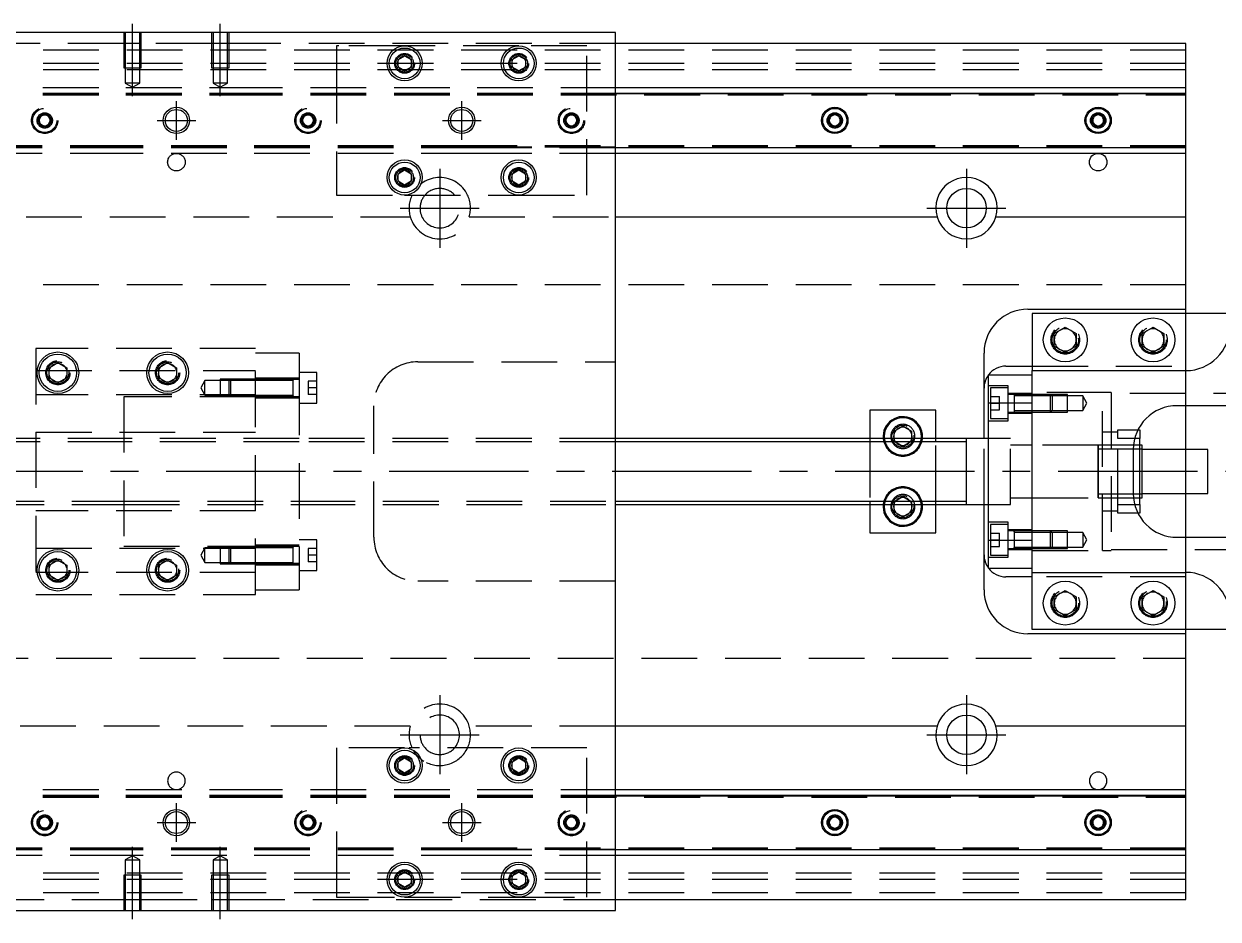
# Model space of a CAD drawing. Extents: x -14 to 711, y -259 to 102.
# Drawn here: x 195.2 to 467.3, y -102 to 102 of the extents above; entities that cross this region are included whole.
import ezdxf

# ---------------------------------------------------------------- set-up
doc = ezdxf.new("R2010")
doc.units = 0
doc.linetypes.add('CENTER', pattern=[50.8, 31.75, -6.35, 6.35, -6.35])
doc.linetypes.add('DASHED', pattern=[19.05, 12.7, -6.35])
doc.layers.get('0').update_dxf_attribs({"linetype": 'CONTINUOUS'})
doc.layers.add('CENTER', color=1, linetype='CENTER')

msp = doc.modelspace()

# ---------------------------------------------------------------- linework, layer by layer
at = {"color": 7, "linetype": 'CONTINUOUS'}
for p, q in [((330, 100), (130, 100)), ((330, -100), (330, 100)), ((460, 97.5), (330, 97.5)), ((460, 87.5), (460, 97.5)), ((280.5, 93.866026), (282, 94.73205)), ((280.5, 92.133974), (280.5, 93.866026)), ((282, 94.73205), (283.5, 93.866026)), ((283.5, 93.866026), (283.5, 92.133974)), ((306.5, 93.866026), (308, 94.73205)), ((306.5, 92.133974), (306.5, 93.866026)), ((308, 94.73205), (309.5, 93.866026)), ((309.5, 93.866026), (309.5, 92.133974)), ((282, 91.26795), (280.5, 92.133974)), ((283.5, 92.133974), (282, 91.26795)), ((308, 91.26795), (306.5, 92.133974)), ((309.5, 92.133974), (308, 91.26795)), ((330, 87.5), (460, 87.5)), ((460, 86.247728), (460, 87.5)), ((330, 86.247728), (460, 86.247728)), ((460, 73.752272), (460, 86.247728)), ((378.75, 80.721688), (380, 81.443376)), ((378.75, 79.278312), (378.75, 80.721688)), ((380, 78.556624), (378.75, 79.278312)), ((380, 81.443376), (381.25, 80.721688)), ((381.25, 79.278312), (380, 78.556624)), ((381.25, 80.721688), (381.25, 79.278312)), ((438.75, 80.721688), (440, 81.443376)), ((438.75, 79.278312), (438.75, 80.721688)), ((440, 78.556624), (438.75, 79.278312)), ((440, 81.443376), (441.25, 80.721688)), ((441.25, 79.278312), (440, 78.556624)), ((441.25, 80.721688), (441.25, 79.278312)), ((460, 73.752272), (330, 73.752272)), ((460, 72.5), (460, 73.752272)), ((460, 72.5), (330, 72.5)), ((460, 58), (460, 72.5)), ((280.5, 67.866026), (282, 68.73205)), ((282, 68.73205), (283.5, 67.866026)), ((306.5, 67.866026), (308, 68.73205)), ((308, 68.73205), (309.5, 67.866026)), ((280.5, 66.133974), (280.5, 67.866026)), ((282, 65.26795), (280.5, 66.133974)), ((283.5, 66.133974), (282, 65.26795)), ((283.5, 67.866026), (283.5, 66.133974)), ((306.5, 66.133974), (306.5, 67.866026)), ((308, 65.26795), (306.5, 66.133974)), ((309.5, 66.133974), (308, 65.26795)), ((309.5, 67.866026), (309.5, 66.133974)), ((330, 58), (403.291796, 58)), ((416.708204, 58), (460, 58)), ((460, 37), (460, 58)), ((424, 37), (460, 37)), ((425, 36), (425, 23)), ((470, 36), (425, 36)), ((460, 36), (460, 37)), ((430, 31.443376), (432.5, 32.886752)), ((432.5, 32.886752), (435, 31.443376)), ((450, 31.443376), (452.5, 32.886752)), ((452.5, 32.886752), (455, 31.443376)), ((430, 28.556624), (430, 31.443376)), ((435, 31.443376), (435, 28.556624)), ((450, 28.556624), (450, 31.443376)), ((455, 31.443376), (455, 28.556624)), ((432.5, 27.113248), (430, 28.556624)), ((435, 28.556624), (432.5, 27.113248)), ((452.5, 27.113248), (450, 28.556624)), ((455, 28.556624), (452.5, 27.113248)), ((201, 23.6547), (203, 24.809402)), ((203, 24.809402), (205, 23.6547)), ((226, 23.6547), (228, 24.809402)), ((228, 24.809402), (230, 23.6547)), ((414, 7.5), (414, 27)), ((201, 21.3453), (201, 23.6547)), ((205, 23.6547), (205, 21.3453)), ((226, 21.3453), (226, 23.6547)), ((230, 23.6547), (230, 21.3453)), ((415, 22), (425, 22)), ((415, 15.652476), (415, 22)), ((419, 24), (425, 24)), ((425, 15.652476), (425, 23)), ((425, 23), (460, 23)), ((203, 20.190598), (201, 21.3453)), ((205, 21.3453), (203, 20.190598)), ((228, 20.190598), (226, 21.3453)), ((230, 21.3453), (228, 20.190598)), ((256.6, 20.702558), (256.6, 21.052564)), ((256.6, 17.052554), (256.6, 17.402558)), ((403, 14), (388, 14)), ((388, 14), (388, 7.5)), ((403, 7.5), (403, 14)), ((415, 15.652476), (425, 15.652476)), ((415, -15.652476), (415, 15.652476)), ((425, -15.652476), (425, 15.652476)), ((425, -15.652476), (425, 15.652476)), ((483, 15), (458, 15)), ((460, 5), (460, 15)), ((393.5, 9.1547), (395.5, 10.309402)), ((393.5, 7.5), (393.5, 9.1547)), ((395.5, 10.309402), (397.5, 9.1547)), ((397.5, 9.1547), (397.5, 7.5)), ((449.069714, 9.5), (449.5, 9.5)), ((449.5, 9.5), (449.5, 7.5)), ((410, 7.5), (330, 7.5)), ((410, -7.500006), (410, 7.500006)), ((415, 7.5), (410, 7.5)), ((449.5, 6), (448.050126, 6)), ((449.5, 7.5), (448.317542, 7.5)), ((449.5, -7.5), (449.5, 7.5)), ((450, 6), (449.5, 6)), ((450, -6), (450, 6)), ((448, 5), (448, -5)), ((449.5, 5.125), (448.000782, 5.125)), ((450, 5.125), (449.5, 5.125)), ((465, 5), (450, 5)), ((465, -5), (465, 5)), ((448.000782, -5.125), (449.5, -5.125)), ((449.5, -5.125), (450, -5.125)), ((450, -5), (465, -5)), ((460, -15), (460, -5)), ((330, -7.5), (410, -7.5)), ((388, -7.5), (388, -14)), ((393.5, -9.1547), (393.5, -7.5)), ((397.5, -7.5), (397.5, -9.1547)), ((403, -14), (403, -7.5)), ((410, -7.5), (415, -7.5)), ((414, -27), (414, -7.5)), ((448.050126, -6), (449.5, -6)), ((448.317542, -7.5), (449.5, -7.5)), ((449.5, -6), (450, -6)), ((449.5, -7.5), (449.5, -9.5)), ((395.5, -10.309402), (393.5, -9.1547)), ((397.5, -9.1547), (395.5, -10.309402)), ((449.5, -9.5), (449.069714, -9.5)), ((420.9, -13.556344), (420.9, -17.556354)), ((388, -14), (403, -14)), ((415, -15.652476), (425, -15.652476)), ((415, -22), (415, -15.652476)), ((425, -23), (425, -15.652476)), ((458, -15), (483, -15)), ((256.6, -21.052564), (256.6, -17.052554)), ((201, -21.3453), (203, -20.190598)), ((201, -23.6547), (201, -21.3453)), ((203, -20.190598), (205, -21.3453)), ((205, -21.3453), (205, -23.6547)), ((226, -21.3453), (228, -20.190598)), ((226, -23.6547), (226, -21.3453)), ((228, -20.190598), (230, -21.3453)), ((230, -21.3453), (230, -23.6547)), ((256.6, -21.052564), (256.6, -21.051878)), ((203, -24.809402), (201, -23.6547)), ((205, -23.6547), (203, -24.809402)), ((228, -24.809402), (226, -23.6547)), ((230, -23.6547), (228, -24.809402)), ((415, -22), (425, -22)), ((425, -24), (419, -24)), ((425, -23), (460, -23)), ((425, -36), (425, -23)), ((430, -28.556624), (432.5, -27.113248)), ((432.5, -27.113248), (435, -28.556624)), ((450, -28.556624), (452.5, -27.113248)), ((452.5, -27.113248), (455, -28.556624)), ((430, -31.443376), (430, -28.556624)), ((435, -28.556624), (435, -31.443376)), ((450, -31.443376), (450, -28.556624)), ((455, -28.556624), (455, -31.443376)), ((432.5, -32.886752), (430, -31.443376)), ((435, -31.443376), (432.5, -32.886752)), ((452.5, -32.886752), (450, -31.443376)), ((455, -31.443376), (452.5, -32.886752)), ((460, -37), (424, -37)), ((470, -36), (425, -36)), ((460, -37), (460, -36)), ((460, -58), (460, -37)), ((403.291796, -58), (330, -58)), ((460, -58), (416.708204, -58)), ((460, -72.5), (460, -58)), ((280.5, -66.133974), (282, -65.26795)), ((282, -65.26795), (283.5, -66.133974)), ((306.5, -66.133974), (308, -65.26795)), ((308, -65.26795), (309.5, -66.133974)), ((280.5, -67.866026), (280.5, -66.133974)), ((282, -68.73205), (280.5, -67.866026)), ((283.5, -67.866026), (282, -68.73205)), ((283.5, -66.133974), (283.5, -67.866026)), ((306.5, -67.866026), (306.5, -66.133974)), ((308, -68.73205), (306.5, -67.866026)), ((309.5, -67.866026), (308, -68.73205)), ((309.5, -66.133974), (309.5, -67.866026)), ((330, -72.5), (460, -72.5)), ((460, -73.752272), (460, -72.5)), ((330, -73.752272), (460, -73.752272)), ((460, -86.247728), (460, -73.752272)), ((378.75, -79.278312), (380, -78.556624)), ((380, -78.556624), (381.25, -79.278312)), ((438.75, -79.278312), (440, -78.556624)), ((440, -78.556624), (441.25, -79.278312)), ((378.75, -80.721688), (378.75, -79.278312)), ((380, -81.443376), (378.75, -80.721688)), ((381.25, -80.721688), (380, -81.443376)), ((381.25, -79.278312), (381.25, -80.721688)), ((438.75, -80.721688), (438.75, -79.278312)), ((440, -81.443376), (438.75, -80.721688)), ((441.25, -80.721688), (440, -81.443376)), ((441.25, -79.278312), (441.25, -80.721688)), ((460, -86.247728), (330, -86.247728)), ((460, -87.5), (460, -86.247728)), ((460, -87.5), (330, -87.5)), ((460, -97.5), (460, -87.5)), ((280.5, -92.133974), (282, -91.26795)), ((280.5, -93.866026), (280.5, -92.133974)), ((282, -91.26795), (283.5, -92.133974)), ((283.5, -92.133974), (283.5, -93.866026)), ((306.5, -92.133974), (308, -91.26795)), ((306.5, -93.866026), (306.5, -92.133974)), ((308, -91.26795), (309.5, -92.133974)), ((309.5, -92.133974), (309.5, -93.866026)), ((282, -94.73205), (280.5, -93.866026)), ((283.5, -93.866026), (282, -94.73205)), ((308, -94.73205), (306.5, -93.866026)), ((309.5, -93.866026), (308, -94.73205)), ((330, -97.5), (460, -97.5)), ((130, -100), (330, -100))]:
    msp.add_line(p, q, dxfattribs=at)
at = {"color": 3, "linetype": 'DASHED'}
for p, q in [((218.000006, 100), (218.000006, 92)), ((218.35, 100), (218.35, 92)), ((221.65, 92), (221.65, 100)), ((221.999994, 92), (221.999994, 100)), ((238.000006, 100), (238.000006, 92)), ((238.35, 100), (238.35, 92)), ((241.65, 92), (241.65, 100)), ((241.999994, 92), (241.999994, 100)), ((460, 96), (0, 96)), ((218.000006, 97.5), (130, 97.5)), ((221.999994, 97.5), (218.000006, 97.5)), ((238.000006, 97.5), (221.999994, 97.5)), ((241.999994, 97.5), (238.000006, 97.5)), ((330, 97.5), (241.999994, 97.5)), ((266.5, 97), (266.5, 92)), ((266.999994, 97), (266.5, 97)), ((282, 97), (266.999994, 97)), ((308, 97), (282, 97)), ((323.5, 97), (308, 97)), ((323.5, 63), (323.5, 97)), ((460, 93), (0, 93)), ((280, 93), (280.023172, 93.30356)), ((306, 93), (306.030168, 93.346066)), ((460, 91.5), (0, 91.5)), ((218.000006, 92), (221.999994, 92)), ((218.35, 92), (218.35, 88.5)), ((221.65, 88.5), (221.65, 92)), ((238.000006, 92), (241.999994, 92)), ((238.35, 92), (238.35, 88.5)), ((241.65, 88.5), (241.65, 92)), ((266.5, 92), (266.5, 63)), ((161.5, 87.5), (218.5, 87.5)), ((221.65, 88.5), (218.35, 88.5)), ((218.35, 88.5), (220, 87.547372)), ((218.5, 87.5), (241.5, 87.5)), ((220, 87.547372), (221.65, 88.5)), ((241.65, 88.5), (238.35, 88.5)), ((238.35, 88.5), (240, 87.547372)), ((240, 87.547372), (241.65, 88.5)), ((241.5, 87.5), (298.5, 87.5)), ((298.5, 87.5), (330, 87.5)), ((161.5, 86.247728), (218.5, 86.247728)), ((161.5, 86.1147), (218.5, 86.1147)), ((161.5, 86.1), (218.5, 86.1)), ((161.5, 86.1), (218.5, 86.1)), ((161.5, 85.8), (218.5, 85.8)), ((161.5, 85.8), (218.5, 85.8)), ((218.5, 86.247728), (241.5, 86.247728)), ((218.5, 86.1147), (241.5, 86.1147)), ((218.5, 86.1), (241.5, 86.1)), ((218.5, 85.8), (241.5, 85.8)), ((241.5, 86.247728), (298.5, 86.247728)), ((241.5, 86.1147), (298.5, 86.1147)), ((241.5, 86.1), (298.5, 86.1)), ((241.5, 86.1), (298.5, 86.1)), ((241.5, 85.8), (298.5, 85.8)), ((241.5, 85.8), (298.5, 85.8)), ((298.5, 86.247728), (330, 86.247728)), ((298.5, 86.1147), (330, 86.1147)), ((298.5, 86.1), (460, 86.1)), ((298.5, 85.8), (460, 85.8)), ((330, 86.1147), (460, 86.1147)), ((198.75, 80.721688), (200, 81.443376)), ((198.75, 79.278312), (198.75, 80.721688)), ((200, 78.556624), (198.75, 79.278312)), ((200, 81.443376), (201.25, 80.721688)), ((201.25, 79.278312), (200, 78.556624)), ((201.25, 80.721688), (201.25, 79.278312)), ((201.477374, 80.25955), (201.5, 80)), ((258.5, 80), (258.52041, 80.24661)), ((258.75, 80.721688), (260, 81.443376)), ((258.75, 79.278312), (258.75, 80.721688)), ((260, 78.556624), (258.75, 79.278312)), ((260, 81.443376), (261.25, 80.721688)), ((261.25, 79.278312), (260, 78.556624)), ((261.25, 80.721688), (261.25, 79.278312)), ((318.5, 80), (318.52041, 80.24661)), ((318.75, 80.721688), (320, 81.443376)), ((318.75, 79.278312), (318.75, 80.721688)), ((320, 78.556624), (318.75, 79.278312)), ((320, 81.443376), (321.25, 80.721688)), ((321.25, 79.278312), (320, 78.556624)), ((321.25, 80.721688), (321.25, 79.278312)), ((378.5, 80), (378.516134, 80.21941)), ((441.477374, 80.25955), (441.5, 80)), ((218.5, 74.2), (161.5, 74.2)), ((218.5, 73.9), (161.5, 73.9)), ((218.5, 73.8853), (161.5, 73.8853)), ((218.5, 73.752272), (161.5, 73.752272)), ((241.5, 74.2), (218.5, 74.2)), ((241.5, 73.9), (218.5, 73.9)), ((241.5, 73.8853), (218.5, 73.8853)), ((241.5, 73.752272), (218.5, 73.752272)), ((298.5, 74.2), (241.5, 74.2)), ((298.5, 73.9), (241.5, 73.9)), ((298.5, 73.8853), (241.5, 73.8853)), ((298.5, 73.752272), (241.5, 73.752272)), ((460, 74.2), (298.5, 74.2)), ((460, 73.9), (298.5, 73.9)), ((330, 73.8853), (298.5, 73.8853)), ((330, 73.752272), (298.5, 73.752272)), ((460, 73.8853), (330, 73.8853)), ((218.5, 72.5), (161.5, 72.5)), ((241.5, 72.5), (218.5, 72.5)), ((298.5, 72.5), (241.5, 72.5)), ((330, 72.5), (298.5, 72.5)), ((266.5, 63), (282, 63)), ((282, 63), (308, 63)), ((308, 63), (323.5, 63)), ((176.708204, 58), (283.291796, 58)), ((296.708204, 58), (330, 58)), ((460, 42.5), (12.1, 42.5)), ((460, 24), (460, 36)), ((435.477798, 30.364306), (435.5, 30)), ((449.5, 30), (449.520026, 30.346056)), ((198, 28), (198, -28)), ((248, 28), (198, 28)), ((248, -28), (248, 28)), ((258, 27), (248, 27)), ((258, 27), (258, 20.976176)), ((285, 25), (330, 25)), ((198, 23), (248, 23)), ((205.483582, 22.786038), (205.5, 22.5)), ((225.5, 22.5), (225.52689, 22.865682)), ((262, 22.552558), (258, 22.552558)), ((262, 15.552558), (262, 22.552558)), ((425, 24), (460, 24)), ((425, 15.652476), (425, 22)), ((460, 23), (460, 24)), ((460, 15), (460, 23)), ((236.5, 20.702558), (235.547372, 19.052558)), ((235.547372, 19.052558), (236.5, 17.402558)), ((236.5, 17.402558), (236.5, 20.702558)), ((240, 20.702558), (236.5, 20.702558)), ((240, 21.052554), (240, 17.052564)), ((242.35, 21.052554), (240, 21.052554)), ((242, 20.702558), (240, 20.702558)), ((242.35, 21.052558), (242, 20.702558)), ((242, 17.402558), (242, 20.702558)), ((248, 20.702558), (242, 20.702558)), ((248, 20.702558), (242, 20.702558)), ((242.35, 21.052558), (242.35, 17.052558)), ((248, 21.052556), (242.35, 21.052558)), ((248, 21.052554), (242.35, 21.052554)), ((258, 21.302558), (248, 21.302558)), ((256.605, 21.052558), (248, 21.052556)), ((258, 20.976176), (248, 20.976176)), ((256.6, 20.702558), (248, 20.702558)), ((258, 21.052558), (256.595, 21.052558)), ((256.6, 17.052554), (256.6, 21.052564)), ((256.6, 20.836098), (256.6, 21.052558)), ((256.6, 21.052558), (256.6, 20.835892)), ((256.6, 17.26902), (256.6, 20.836098)), ((256.6, 17.402558), (256.6, 20.702558)), ((258, 20.976176), (258, -20.976176)), ((260, 20.552558), (260, 19.052558)), ((262, 20.552558), (260, 20.552558)), ((260, 19.052558), (260, 17.552558)), ((262, 19.052558), (260, 19.052558)), ((419.5, 19.55635), (415, 19.55635)), ((415.5, 19.05635), (415.5, 12.05635)), ((419.5, 19.05635), (415.5, 19.05635)), ((419.5, 11.55635), (419.5, 19.55635)), ((248, 17.5), (198, 17.5)), ((218, 17), (218, -17)), ((248, 17), (218, 17)), ((236.5, 17.402558), (240, 17.402558)), ((240, 17.402558), (242, 17.402558)), ((240, 17.052564), (242.35, 17.052564)), ((242, 17.402558), (248, 17.402558)), ((242, 17.402558), (242.35, 17.052558)), ((242, 17.402558), (248, 17.402558)), ((242.35, 17.052564), (248, 17.052564)), ((242.35, 17.052558), (248, 17.052562)), ((248, 17.402558), (256.6, 17.402558)), ((248, 17.052562), (256.605, 17.052558)), ((248, 16.802558), (258, 16.802558)), ((256.595, 17.052558), (258, 17.052558)), ((256.6, 17.269268), (256.6, 17.052558)), ((256.6, 17.052558), (256.6, 17.26902)), ((262, 17.552558), (260, 17.552558)), ((415.5, 17.05635), (417.5, 17.05635)), ((417.5, 15.55635), (417.5, 17.05635)), ((425, 17.80635), (419.5, 17.80635)), ((420.9, 17.55635), (419.5, 17.55635)), ((420.9, 17.55635), (420.895, 17.55635)), ((420.9, 17.556354), (420.9, 13.556344)), ((420.9, 17.55635), (420.9, 17.339888)), ((420.905, 17.55635), (420.9, 17.55635)), ((425, 17.55635), (420.9, 17.55635)), ((420.9, 17.339888), (420.9, 13.77281)), ((425, 17.20635), (420.9, 17.20635)), ((441, 18), (425, 18)), ((429.15, 17.55635), (425, 17.55635)), ((429.150006, 17.556344), (425, 17.556344)), ((429.5, 17.20635), (425, 17.20635)), ((429.15, 13.55635), (429.15, 17.55635)), ((429.5, 17.20635), (429.15, 17.55635)), ((433, 17.556344), (429.150006, 17.556344)), ((429.5, 17.20635), (429.5, 13.90635)), ((433, 17.20635), (429.5, 17.20635)), ((433, 13.556354), (433, 17.556344)), ((436.5, 17.20635), (433, 17.20635)), ((436.5, 17.20635), (436.5, 13.90635)), ((437.452628, 15.55635), (436.5, 17.20635)), ((441, -18), (441, 18)), ((443, 18), (441, 18)), ((443, 18), (443, -18)), ((498, 17.75), (443, 17.75)), ((258, 15.552558), (262, 15.552558)), ((275, -15), (275, 15)), ((415.5, 15.55635), (417.5, 15.55635)), ((415.5, 14.05635), (417.5, 14.05635)), ((417.5, 14.05635), (417.5, 15.55635)), ((420.9, 13.90635), (425, 13.90635)), ((420.9, 13.77281), (420.9, 13.55635)), ((425, 13.90635), (429.5, 13.90635)), ((429.15, 13.55635), (429.5, 13.90635)), ((429.5, 13.90635), (433, 13.90635)), ((433, 13.90635), (436.5, 13.90635)), ((436.5, 13.90635), (437.452628, 15.55635)), ((415, 11.55635), (419.5, 11.55635)), ((415.5, 12.05635), (419.5, 12.05635)), ((419.5, 13.55635), (420.9, 13.55635)), ((419.5, 13.30635), (425, 13.30635)), ((420.895, 13.55635), (420.9, 13.55635)), ((420.9, 13.55635), (420.905, 13.55635)), ((420.9, 13.55635), (425, 13.55635)), ((425, 13.556354), (429.15, 13.556354)), ((425, 13.55635), (429.15, 13.55635)), ((429.15, 13.556354), (433, 13.556354)), ((198, 9), (248, 9)), ((397.983582, 8.286038), (398, 8)), ((444.5, 9), (441, 9)), ((444.5, 9.5), (449.069714, 9.5)), ((444.5, 7.5), (444.5, 9.5)), ((218, 7.5), (130, 7.5)), ((218, 6.75), (130, 6.75)), ((258, 7.5), (218, 7.5)), ((258, 6.75), (218, 6.75)), ((330, 7.5), (258, 7.5)), ((330, 6.75), (258, 6.75)), ((388, 7.5), (388, 6.75)), ((388, 6.75), (388, -6.75)), ((393.5, 6.8453), (393.5, 7.5)), ((393.665064, 6.75), (393.5, 6.8453)), ((395.5, 5.690598), (393.665064, 6.75)), ((397.334936, 6.75), (395.5, 5.690598)), ((397.5, 6.8453), (397.334936, 6.75)), ((397.5, 7.5), (397.5, 6.8453)), ((403, 6.75), (403, 7.5)), ((403, -6.75), (403, 6.75)), ((410, 7.5), (409.995, 7.5)), ((410.005, 7.5), (410, 7.5)), ((414, -7.5), (414, 7.5)), ((420, 7.5), (415, 7.5)), ((420, -7.5), (420, 7.5)), ((425, 6), (420, 6)), ((440, 6), (425, 6)), ((440, 6), (439.995, 6)), ((440, -6.000006), (440, 6.000006)), ((440, 6), (440, -6)), ((440.005, 6), (440, 6)), ((441, 6), (440, 6)), ((444.5, 6), (441, 6)), ((444.5, -7.5), (444.5, 7.5)), ((448.317542, 7.5), (444.5, 7.5)), ((448.050126, 6), (444.5, 6)), ((441, 5.125), (440, 5.125)), ((444.5, 5.125), (441, 5.125)), ((448.000782, 5.125), (444.5, 5.125)), ((460, -5), (460, 5)), ((440, -5.125), (441, -5.125)), ((441, -5.125), (444.5, -5.125)), ((444.5, -5.125), (448.000782, -5.125)), ((130, -6.75), (218, -6.75)), ((130, -7.5), (218, -7.5)), ((218, -6.75), (258, -6.75)), ((218, -7.5), (258, -7.5)), ((258, -6.75), (330, -6.75)), ((258, -7.5), (330, -7.5)), ((388, -6.75), (388, -7.5)), ((393.5, -6.8453), (393.665064, -6.75)), ((393.5, -7.5), (393.5, -6.8453)), ((393.665064, -6.75), (395.5, -5.690598)), ((395.5, -5.690598), (397.334936, -6.75)), ((397.334936, -6.75), (397.5, -6.8453)), ((397.5, -6.8453), (397.5, -7.5)), ((397.983582, -7.713962), (398, -8)), ((403, -7.5), (403, -6.75)), ((409.995, -7.5), (410, -7.5)), ((410, -7.5), (410.005, -7.5)), ((415, -7.5), (420, -7.5)), ((420, -6), (425, -6)), ((425, -6), (440, -6)), ((439.995, -6), (440, -6)), ((440, -6), (440.005, -6)), ((440, -6), (441, -6)), ((441, -6), (444.5, -6)), ((444.5, -6), (448.050126, -6)), ((444.5, -7.5), (448.317542, -7.5)), ((444.5, -9.5), (444.5, -7.5)), ((248, -9), (198, -9)), ((441, -9), (444.5, -9)), ((449.069714, -9.5), (444.5, -9.5)), ((419.5, -11.55635), (415, -11.55635)), ((415.5, -12.05635), (415.5, -19.05635)), ((419.5, -12.05635), (415.5, -12.05635)), ((419.5, -19.55635), (419.5, -11.55635)), ((425, -13.30635), (419.5, -13.30635)), ((420.9, -13.55635), (419.5, -13.55635)), ((420.9, -13.55635), (420.895, -13.55635)), ((420.9, -13.556344), (420.9, -17.556354)), ((420.9, -13.55635), (420.9, -13.77281)), ((420.9, -13.773058), (420.9, -13.55635)), ((425, -13.55635), (420.9, -13.55635)), ((420.905, -13.55635), (420.9, -13.55635)), ((429.15, -13.55635), (425, -13.55635)), ((429.15, -13.556352), (425, -13.556354)), ((429.15, -17.55635), (429.15, -13.55635)), ((429.5, -13.90635), (429.15, -13.55635)), ((433, -13.556354), (429.15, -13.556352)), ((433, -17.556344), (433, -13.556354)), ((262, -15.552558), (258, -15.552558)), ((262, -22.552558), (262, -15.552558)), ((415.5, -14.05635), (417.5, -14.05635)), ((415.5, -15.55635), (417.5, -15.55635)), ((417.5, -15.55635), (417.5, -14.05635)), ((417.5, -17.05635), (417.5, -15.55635)), ((420.9, -13.77281), (420.9, -17.339888)), ((425, -13.90635), (420.9, -13.90635)), ((429.5, -13.90635), (425, -13.90635)), ((425, -22), (425, -15.652476)), ((429.5, -13.90635), (429.5, -17.20635)), ((433, -13.90635), (429.5, -13.90635)), ((436.5, -13.90635), (433, -13.90635)), ((436.5, -13.90635), (436.5, -17.20635)), ((437.452628, -15.55635), (436.5, -13.90635)), ((436.5, -17.20635), (437.452628, -15.55635)), ((460, -23), (460, -15)), ((198, -17.5), (248, -17.5)), ((218, -17), (248, -17)), ((236.5, -17.402558), (235.547372, -19.052558)), ((236.5, -20.702558), (236.5, -17.402558)), ((240, -17.402558), (236.5, -17.402558)), ((240, -17.052564), (240, -21.052554)), ((242.35, -17.052564), (240, -17.052564)), ((242, -17.402558), (240, -17.402558)), ((242.35, -17.052558), (242, -17.402558)), ((242, -20.702558), (242, -17.402558)), ((248, -17.402558), (242, -17.402558)), ((248, -17.402558), (242, -17.402558)), ((242.35, -17.052558), (242.35, -21.052558)), ((248, -17.052562), (242.35, -17.052558)), ((248, -17.052564), (242.35, -17.052564)), ((258, -16.802558), (248, -16.802558)), ((256.605, -17.052558), (248, -17.052562)), ((256.6, -17.402558), (248, -17.402558)), ((258, -17.052558), (256.595, -17.052558)), ((256.6, -21.051878), (256.6, -17.052554)), ((256.6, -17.26902), (256.6, -17.052558)), ((256.6, -17.052558), (256.6, -17.269226)), ((256.6, -20.836098), (256.6, -17.26902)), ((260, -17.552558), (260, -19.052558)), ((262, -17.552558), (260, -17.552558)), ((415.5, -17.05635), (417.5, -17.05635)), ((419.5, -17.55635), (420.9, -17.55635)), ((419.5, -17.80635), (425, -17.80635)), ((420.895, -17.55635), (420.9, -17.55635)), ((420.9, -17.20635), (425, -17.20635)), ((420.9, -17.55635), (420.9, -17.339682)), ((420.9, -17.339888), (420.9, -17.55635)), ((420.9, -17.55635), (425, -17.55635)), ((420.9, -17.55635), (420.905, -17.55635)), ((425, -17.20635), (429.5, -17.20635)), ((425, -17.556344), (429.15, -17.556346)), ((425, -17.55635), (429.15, -17.55635)), ((425, -18), (441, -18)), ((429.15, -17.55635), (429.5, -17.20635)), ((429.15, -17.556346), (433, -17.556344)), ((429.5, -17.20635), (433, -17.20635)), ((433, -17.20635), (436.5, -17.20635)), ((441, -18), (443, -18)), ((443, -17.75), (498, -17.75)), ((235.547372, -19.052558), (236.5, -20.702558)), ((236.5, -20.702558), (240, -20.702558)), ((240, -20.702558), (242, -20.702558)), ((240, -21.052554), (242.35, -21.052554)), ((242, -20.702558), (248, -20.702558)), ((242, -20.702558), (242.35, -21.052558)), ((242, -20.702558), (248, -20.702558)), ((242.35, -21.052554), (248, -21.052554)), ((242.35, -21.052558), (248, -21.052556)), ((248, -20.702558), (256.6, -20.702558)), ((258, -20.976176), (248, -20.976176)), ((258, -20.976176), (248, -20.976176)), ((248, -21.052556), (256.605, -21.052558)), ((248, -21.302558), (258, -21.302558)), ((256.595, -21.052558), (258, -21.052558)), ((256.6, -20.83585), (256.6, -21.052558)), ((256.6, -21.052558), (256.6, -20.836098)), ((258, -20.976176), (258, -27)), ((262, -19.052558), (260, -19.052558)), ((260, -19.052558), (260, -20.552558)), ((262, -20.552558), (260, -20.552558)), ((415, -19.55635), (419.5, -19.55635)), ((415.5, -19.05635), (419.5, -19.05635)), ((248, -23), (198, -23)), ((200.5, -22.5), (200.534018, -22.088984)), ((230.483582, -22.213962), (230.5, -22.5)), ((258, -22.552558), (262, -22.552558)), ((460, -24), (425, -24)), ((460, -24), (460, -23)), ((460, -36), (460, -24)), ((248, -27), (258, -27)), ((330, -25), (285, -25)), ((198, -28), (248, -28)), ((429.5, -30), (429.520026, -29.653944)), ((455.477798, -29.635694), (455.5, -30)), ((12.1, -42.5), (460, -42.5)), ((283.291796, -58), (176.708204, -58)), ((330, -58), (296.708204, -58)), ((282, -63), (266.5, -63)), ((266.5, -63), (266.5, -92)), ((323.5, -63), (283, -63)), ((323.5, -97), (323.5, -63)), ((280, -67), (280.023172, -66.69644)), ((306, -67), (306.030168, -66.653934)), ((161.5, -72.5), (218.5, -72.5)), ((218.5, -72.5), (241.5, -72.5)), ((241.5, -72.5), (298.5, -72.5)), ((298.5, -72.5), (330, -72.5)), ((161.5, -73.752272), (218.5, -73.752272)), ((161.5, -73.8853), (218.5, -73.8853)), ((161.5, -73.9), (218.5, -73.9)), ((161.5, -74.2), (218.5, -74.2)), ((218.5, -73.752272), (241.5, -73.752272)), ((218.5, -73.8853), (241.5, -73.8853)), ((218.5, -73.9), (241.5, -73.9)), ((218.5, -74.2), (241.5, -74.2)), ((241.5, -73.752272), (298.5, -73.752272)), ((241.5, -73.8853), (298.5, -73.8853)), ((241.5, -73.9), (298.5, -73.9)), ((241.5, -74.2), (298.5, -74.2)), ((298.5, -73.752272), (330, -73.752272)), ((298.5, -73.8853), (330, -73.8853)), ((298.5, -73.9), (460, -73.9)), ((298.5, -74.2), (460, -74.2)), ((330, -73.8853), (460, -73.8853)), ((198.75, -79.278312), (200, -78.556624)), ((200, -78.556624), (201.25, -79.278312)), ((258.75, -79.278312), (260, -78.556624)), ((260, -78.556624), (261.25, -79.278312)), ((318.75, -79.278312), (320, -78.556624)), ((320, -78.556624), (321.25, -79.278312)), ((198.75, -80.721688), (198.75, -79.278312)), ((200, -81.443376), (198.75, -80.721688)), ((201.25, -80.721688), (200, -81.443376)), ((201.25, -79.278312), (201.25, -80.721688)), ((201.477374, -79.74045), (201.5, -80)), ((258.75, -80.721688), (258.75, -79.278312)), ((260, -81.443376), (258.75, -80.721688)), ((261.25, -80.721688), (260, -81.443376)), ((261.25, -79.278312), (261.25, -80.721688)), ((261.477374, -79.74045), (261.5, -80)), ((318.75, -80.721688), (318.75, -79.278312)), ((320, -81.443376), (318.75, -80.721688)), ((321.25, -80.721688), (320, -81.443376)), ((321.25, -79.278312), (321.25, -80.721688)), ((321.477374, -79.74045), (321.5, -80)), ((381.477374, -79.74045), (381.5, -80)), ((438.5, -80), (438.516134, -79.78059)), ((218.5, -85.8), (161.5, -85.8)), ((218.5, -85.8), (161.5, -85.8)), ((218.5, -86.1), (161.5, -86.1)), ((218.5, -86.1), (161.5, -86.1)), ((218.5, -86.1147), (161.5, -86.1147)), ((218.5, -86.247728), (161.5, -86.247728)), ((241.5, -85.8), (218.5, -85.8)), ((241.5, -86.1), (218.5, -86.1)), ((241.5, -86.1147), (218.5, -86.1147)), ((241.5, -86.247728), (218.5, -86.247728)), ((298.5, -85.8), (241.5, -85.8)), ((298.5, -85.8), (241.5, -85.8)), ((298.5, -86.1), (241.5, -86.1)), ((298.5, -86.1), (241.5, -86.1)), ((298.5, -86.1147), (241.5, -86.1147)), ((298.5, -86.247728), (241.5, -86.247728)), ((460, -85.8), (298.5, -85.8)), ((460, -86.1), (298.5, -86.1)), ((330, -86.1147), (298.5, -86.1147)), ((330, -86.247728), (298.5, -86.247728)), ((460, -86.1147), (330, -86.1147)), ((218.5, -87.5), (161.5, -87.5)), ((220, -87.547372), (218.35, -88.5)), ((218.35, -88.5), (220, -88.5)), ((218.35, -88.5), (218.35, -92)), ((241.5, -87.5), (218.5, -87.5)), ((221.65, -88.5), (220, -87.547372)), ((220, -88.5), (221.65, -88.5)), ((221.65, -92), (221.65, -88.5)), ((240, -87.547372), (238.35, -88.5)), ((238.35, -88.5), (240, -88.5)), ((238.35, -88.5), (238.35, -92)), ((241.65, -88.5), (240, -87.547372)), ((240, -88.5), (241.65, -88.5)), ((298.5, -87.5), (241.5, -87.5)), ((241.65, -92), (241.65, -88.5)), ((330, -87.5), (298.5, -87.5)), ((460, -91.5), (0, -91.5)), ((221.999994, -92), (218.000006, -92)), ((218.000006, -92), (218.000006, -100)), ((218.35, -92), (218.35, -100)), ((221.65, -100), (221.65, -92)), ((221.999994, -100), (221.999994, -92)), ((241.999994, -92), (238.000006, -92)), ((238.000006, -92), (238.000006, -100)), ((238.35, -92), (238.35, -100)), ((241.65, -100), (241.65, -92)), ((241.999994, -100), (241.999994, -92)), ((266.5, -92), (266.5, -97)), ((460, -93), (0, -93)), ((283.973226, -92.673844), (284, -93)), ((309.973226, -92.673844), (310, -93)), ((460, -96), (0, -96)), ((130, -97.5), (218.000006, -97.5)), ((218.000006, -97.5), (221.999994, -97.5)), ((221.999994, -97.5), (238.000006, -97.5)), ((238.000006, -97.5), (241.999994, -97.5)), ((241.999994, -97.5), (330, -97.5)), ((266.5, -97), (266.999994, -97)), ((266.999994, -97), (282, -97)), ((282, -97), (308, -97)), ((308, -97), (323.5, -97))]:
    msp.add_line(p, q, dxfattribs=at)
at = {"color": 3, "linetype": 'CONTINUOUS'}
for p, q in [((410, 6.75), (330, 6.75)), ((330, -6.75), (410, -6.75))]:
    msp.add_line(p, q, dxfattribs=at)
at = {"color": 7, "linetype": 'CONTINUOUS'}
for centre, radius in [((282, 93), 4), ((282, 93), 3.5), ((308, 93), 4), ((308, 93), 3.5), ((230, 80), 3), ((230, 80), 2.5), ((295, 80), 2.5), ((380, 80), 3), ((380, 80), 2.75), ((440, 80), 3), ((440, 80), 2.75), ((282, 67), 4), ((308, 67), 4), ((440, 70.5), 2), ((282, 67), 3.5), ((308, 67), 3.5), ((410, 60), 4.5), ((432.5, 30), 5), ((452.5, 30), 5), ((203, 22.5), 4.75), ((228, 22.5), 4.75), ((203, 22.5), 4.25), ((228, 22.5), 4.25), ((203, -22.5), 4.75), ((203, -22.5), 4.25), ((228, -22.5), 4.75), ((228, -22.5), 4.25), ((432.5, -30), 5), ((452.5, -30), 5), ((410, -60), 4.5), ((282, -67), 4), ((282, -67), 3.5), ((308, -67), 4), ((308, -67), 3.5), ((230, -80), 3), ((230, -80), 2.5), ((295, -80), 2.5), ((380, -80), 3), ((380, -80), 2.75), ((440, -80), 3), ((440, -80), 2.75), ((282, -93), 4), ((282, -93), 3.5), ((308, -93), 4), ((308, -93), 3.5)]:
    msp.add_circle(centre, radius, dxfattribs=at)
at = {"color": 3, "linetype": 'DASHED'}
for centre, radius in [((282, 93), 2.25), ((308, 93), 2.25), ((282, 93), 2), ((308, 93), 2), ((200, 80), 3), ((200, 80), 2.75), ((200, 80), 1.75), ((260, 80), 3), ((260, 80), 2.75), ((260, 80), 1.75), ((320, 80), 3), ((320, 80), 2.75), ((320, 80), 1.75), ((380, 80), 1.75), ((440, 80), 1.75), ((200, 80), 1.5), ((260, 80), 1.5), ((320, 80), 1.5), ((380, 80), 1.5), ((440, 80), 1.5), ((230, 70.5), 2), ((282, 67), 2.25), ((282, 67), 2), ((308, 67), 2.25), ((308, 67), 2), ((432.5, 30), 3.25), ((432.5, 30), 3), ((452.5, 30), 3.25), ((452.5, 30), 3), ((203, 22.5), 2.75), ((203, 22.5), 2.5), ((228, 22.5), 2.75), ((228, 22.5), 2.5), ((395.5, 8), 2.5), ((395.5, -8), 2.5), ((203, -22.5), 2.75), ((203, -22.5), 2.5), ((228, -22.5), 2.75), ((228, -22.5), 2.5), ((432.5, -30), 3.25), ((432.5, -30), 3), ((452.5, -30), 3.25), ((452.5, -30), 3), ((282, -67), 2.25), ((282, -67), 2), ((308, -67), 2.25), ((308, -67), 2), ((200, -80), 3), ((200, -80), 2.75), ((200, -80), 1.75), ((200, -80), 1.5), ((260, -80), 3), ((260, -80), 2.75), ((260, -80), 1.75), ((260, -80), 1.5), ((320, -80), 3), ((320, -80), 2.75), ((320, -80), 1.75), ((320, -80), 1.5), ((380, -80), 1.75), ((380, -80), 1.5), ((440, -80), 1.75), ((440, -80), 1.5), ((282, -93), 2.25), ((282, -93), 2), ((308, -93), 2.25), ((308, -93), 2)]:
    msp.add_circle(centre, radius, dxfattribs=at)
at = {"color": 3, "linetype": 'CONTINUOUS'}
for centre in [(295, 80), (295, -80)]:
    msp.add_circle(centre, 3, dxfattribs=at)
at = {"color": 7, "linetype": 'CONTINUOUS'}
for centre, radius, start, end in [((282, 93), 1.65, 155.380023, 180), ((282, 93), 1.65, 180, 204.619977), ((282, 93), 1.65, 144.619977, 155.380023), ((282, 93), 1.65, 95.380023, 144.619977), ((282, 93), 1.65, 84.619977, 95.380023), ((282, 93), 1.65, 35.380023, 84.619977), ((282, 93), 1.65, 24.619977, 35.380023), ((282, 93), 1.65, 335.380023, 24.619977), ((308, 93), 1.65, 155.380023, 180), ((308, 93), 1.65, 180, 204.619977), ((308, 93), 1.65, 144.619977, 155.380023), ((308, 93), 1.65, 95.380023, 144.619977), ((308, 93), 1.65, 84.619977, 95.380023), ((308, 93), 1.65, 35.380023, 84.619977), ((308, 93), 1.65, 24.619977, 35.380023), ((308, 93), 1.65, 335.380023, 24.619977), ((282, 93), 1.65, 204.619977, 215.380023), ((282, 93), 1.65, 215.380023, 264.619977), ((282, 93), 1.65, 264.619977, 275.380023), ((282, 93), 1.65, 275.380023, 324.619977), ((282, 93), 1.65, 324.619977, 335.380023), ((308, 93), 1.65, 204.619977, 215.380023), ((308, 93), 1.65, 215.380023, 264.619977), ((308, 93), 1.65, 264.619977, 275.380023), ((308, 93), 1.65, 275.380023, 324.619977), ((308, 93), 1.65, 324.619977, 335.380023), ((200, 80), 1.25, 300, 180), ((200, 80), 1.25, 180, 240), ((200, 80), 1.25, 240, 300), ((260, 80), 1.25, 300, 180), ((260, 80), 1.25, 180, 240), ((260, 80), 1.25, 240, 300), ((320, 80), 1.25, 300, 180), ((320, 80), 1.25, 180, 240), ((320, 80), 1.25, 240, 300), ((380, 80), 1.25, 120, 180), ((380, 80), 1.25, 180, 240), ((380, 80), 1.25, 60, 120), ((380, 80), 1.25, 240, 300), ((380, 80), 1.25, 0, 60), ((380, 80), 1.25, 300, 0), ((440, 80), 1.25, 120, 180), ((440, 80), 1.25, 180, 240), ((440, 80), 1.25, 60, 120), ((440, 80), 1.25, 240, 300), ((440, 80), 1.25, 0, 60), ((440, 80), 1.25, 300, 0), ((282, 67), 1.65, 95.380023, 144.619977), ((282, 67), 1.65, 84.619977, 95.380023), ((282, 67), 1.65, 35.380023, 84.619977), ((308, 67), 1.65, 95.380023, 144.619977), ((308, 67), 1.65, 84.619977, 95.380023), ((308, 67), 1.65, 35.380023, 84.619977), ((282, 67), 1.65, 155.380023, 180), ((282, 67), 1.65, 180, 204.619977), ((282, 67), 1.65, 144.619977, 155.380023), ((282, 67), 1.65, 204.619977, 215.380023), ((282, 67), 1.65, 215.380023, 264.619977), ((282, 67), 1.65, 264.619977, 275.380023), ((282, 67), 1.65, 275.380023, 324.619977), ((282, 67), 1.65, 24.619977, 35.380023), ((282, 67), 1.65, 324.619977, 335.380023), ((282, 67), 1.65, 335.380023, 24.619977), ((308, 67), 1.65, 155.380023, 180), ((308, 67), 1.65, 180, 204.619977), ((308, 67), 1.65, 144.619977, 155.380023), ((308, 67), 1.65, 204.619977, 215.380023), ((308, 67), 1.65, 215.380023, 264.619977), ((308, 67), 1.65, 264.619977, 275.380023), ((308, 67), 1.65, 275.380023, 324.619977), ((308, 67), 1.65, 24.619977, 35.380023), ((308, 67), 1.65, 324.619977, 335.380023), ((308, 67), 1.65, 335.380023, 24.619977), ((410, 60), 7, 343.39845, 196.60155), ((410, 60), 7, 196.60155, 343.39845), ((424, 27), 10, 90, 180), ((460, 33), 10, 270, 0), ((432.5, 30), 2.5, 120, 180), ((432.5, 30), 2.5, 180, 240), ((432.5, 30), 2.5, 60, 120), ((432.5, 30), 2.5, 0, 60), ((432.5, 30), 2.5, 300, 0), ((452.5, 30), 2.5, 120, 180), ((452.5, 30), 2.5, 180, 240), ((452.5, 30), 2.5, 60, 120), ((452.5, 30), 2.5, 0, 60), ((452.5, 30), 2.5, 300, 0), ((432.5, 30), 2.5, 240, 300), ((452.5, 30), 2.5, 240, 300), ((203, 22.5), 2.1, 102.24721, 137.75279), ((203, 22.5), 2.1, 77.75279, 102.24721), ((203, 22.5), 2.1, 42.24721, 77.75279), ((228, 22.5), 2.1, 102.24721, 137.75279), ((228, 22.5), 2.1, 77.75279, 102.24721), ((228, 22.5), 2.1, 42.24721, 77.75279), ((203, 22.5), 2.1, 162.24721, 180), ((203, 22.5), 2.1, 180, 197.75279), ((203, 22.5), 2.1, 137.75279, 162.24721), ((203, 22.5), 2.1, 197.75279, 222.24721), ((203, 22.5), 2.1, 17.75279, 42.24721), ((203, 22.5), 2.1, 317.75279, 342.24721), ((203, 22.5), 2.1, 342.24721, 17.75279), ((228, 22.5), 2.1, 162.24721, 180), ((228, 22.5), 2.1, 180, 197.75279), ((228, 22.5), 2.1, 137.75279, 162.24721), ((228, 22.5), 2.1, 197.75279, 222.24721), ((228, 22.5), 2.1, 17.75279, 42.24721), ((228, 22.5), 2.1, 317.75279, 342.24721), ((228, 22.5), 2.1, 342.24721, 17.75279), ((419, 19), 5, 143.130102, 180), ((419, 19), 5, 90, 143.130102), ((203, 22.5), 2.1, 222.24721, 257.75279), ((203, 22.5), 2.1, 257.75279, 282.24721), ((203, 22.5), 2.1, 282.24721, 317.75279), ((228, 22.5), 2.1, 222.24721, 257.75279), ((228, 22.5), 2.1, 257.75279, 282.24721), ((228, 22.5), 2.1, 282.24721, 317.75279), ((458, 5), 10, 90, 180), ((395.5, 8), 4.5, 0, 186.37937), ((395.5, 8), 4.25, 0, 186.756327), ((395.5, 8), 2.1, 162.24721, 180), ((395.5, 8), 2.1, 137.75279, 162.24721), ((395.5, 8), 2.1, 102.24721, 137.75279), ((395.5, 8), 2.1, 77.75279, 102.24721), ((395.5, 8), 2.1, 42.24721, 77.75279), ((395.5, 8), 2.1, 17.75279, 42.24721), ((395.5, 8), 2.1, 346.225853, 17.75279), ((395.5, 8), 2.1, 180, 193.774147), ((395.5, 8), 2.1, 193.774147, 197.75279), ((395.5, 8), 2.1, 197.75279, 216.529607), ((395.5, 8), 2.1, 216.529607, 222.24721), ((395.5, 8), 2.1, 222.24721, 257.75279), ((395.5, 8), 2.1, 257.75279, 282.24721), ((395.5, 8), 2.1, 282.24721, 317.75279), ((395.5, 8), 2.1, 317.75279, 323.470393), ((395.5, 8), 2.1, 323.470393, 342.24721), ((395.5, 8), 2.1, 342.24721, 346.225853), ((395.5, 8), 4.25, 353.243673, 0), ((395.5, 8), 4.5, 353.62063, 0), ((458, -5), 10, 180, 270), ((395.5, -8), 4.5, 173.62063, 0), ((395.5, -8), 4.25, 173.243673, 0), ((395.5, -8), 2.1, 166.225853, 180), ((395.5, -8), 2.1, 180, 197.75279), ((395.5, -8), 2.1, 162.24721, 166.225853), ((395.5, -8), 2.1, 143.470393, 162.24721), ((395.5, -8), 2.1, 137.75279, 143.470393), ((395.5, -8), 2.1, 102.24721, 137.75279), ((395.5, -8), 2.1, 77.75279, 102.24721), ((395.5, -8), 2.1, 42.24721, 77.75279), ((395.5, -8), 2.1, 36.529607, 42.24721), ((395.5, -8), 2.1, 17.75279, 36.529607), ((395.5, -8), 2.1, 13.774147, 17.75279), ((395.5, -8), 2.1, 342.24721, 13.774147), ((395.5, -8), 4.25, 0, 6.756327), ((395.5, -8), 4.5, 0, 6.37937), ((395.5, -8), 2.1, 197.75279, 222.24721), ((395.5, -8), 2.1, 222.24721, 257.75279), ((395.5, -8), 2.1, 257.75279, 282.24721), ((395.5, -8), 2.1, 282.24721, 317.75279), ((395.5, -8), 2.1, 317.75279, 342.24721), ((419, -19), 5, 180, 216.869898), ((203, -22.5), 2.1, 137.75279, 162.24721), ((203, -22.5), 2.1, 102.24721, 137.75279), ((203, -22.5), 2.1, 77.75279, 102.24721), ((203, -22.5), 2.1, 42.24721, 77.75279), ((203, -22.5), 2.1, 17.75279, 42.24721), ((228, -22.5), 2.1, 137.75279, 162.24721), ((228, -22.5), 2.1, 102.24721, 137.75279), ((228, -22.5), 2.1, 77.75279, 102.24721), ((228, -22.5), 2.1, 42.24721, 77.75279), ((228, -22.5), 2.1, 17.75279, 42.24721), ((203, -22.5), 2.1, 162.24721, 180), ((203, -22.5), 2.1, 180, 197.75279), ((203, -22.5), 2.1, 197.75279, 222.24721), ((203, -22.5), 2.1, 222.24721, 257.75279), ((203, -22.5), 2.1, 282.24721, 317.75279), ((203, -22.5), 2.1, 317.75279, 342.24721), ((203, -22.5), 2.1, 342.24721, 17.75279), ((228, -22.5), 2.1, 162.24721, 180), ((228, -22.5), 2.1, 180, 197.75279), ((228, -22.5), 2.1, 197.75279, 222.24721), ((228, -22.5), 2.1, 222.24721, 257.75279), ((228, -22.5), 2.1, 282.24721, 317.75279), ((228, -22.5), 2.1, 317.75279, 342.24721), ((228, -22.5), 2.1, 342.24721, 17.75279), ((419, -19), 5, 216.869898, 270), ((460, -33), 10, 0, 90), ((203, -22.5), 2.1, 257.75279, 282.24721), ((228, -22.5), 2.1, 257.75279, 282.24721), ((424, -27), 10, 180, 270), ((432.5, -30), 2.5, 120, 180), ((432.5, -30), 2.5, 60, 120), ((432.5, -30), 2.5, 0, 60), ((452.5, -30), 2.5, 120, 180), ((452.5, -30), 2.5, 60, 120), ((452.5, -30), 2.5, 0, 60), ((432.5, -30), 2.5, 180, 240), ((432.5, -30), 2.5, 240, 300), ((432.5, -30), 2.5, 300, 0), ((452.5, -30), 2.5, 180, 240), ((452.5, -30), 2.5, 240, 300), ((452.5, -30), 2.5, 300, 0), ((410, -60), 7, 16.60155, 163.39845), ((410, -60), 7, 163.39845, 16.60155), ((282, -67), 1.65, 155.380023, 180), ((282, -67), 1.65, 180, 204.619977), ((282, -67), 1.65, 144.619977, 155.380023), ((282, -67), 1.65, 204.619977, 215.380023), ((282, -67), 1.65, 95.380023, 144.619977), ((282, -67), 1.65, 215.380023, 264.619977), ((282, -67), 1.65, 84.619977, 95.380023), ((282, -67), 1.65, 35.380023, 84.619977), ((282, -67), 1.65, 275.380023, 324.619977), ((282, -67), 1.65, 24.619977, 35.380023), ((282, -67), 1.65, 324.619977, 335.380023), ((282, -67), 1.65, 335.380023, 24.619977), ((308, -67), 1.65, 155.380023, 180), ((308, -67), 1.65, 180, 204.619977), ((308, -67), 1.65, 144.619977, 155.380023), ((308, -67), 1.65, 204.619977, 215.380023), ((308, -67), 1.65, 95.380023, 144.619977), ((308, -67), 1.65, 215.380023, 264.619977), ((308, -67), 1.65, 84.619977, 95.380023), ((308, -67), 1.65, 35.380023, 84.619977), ((308, -67), 1.65, 275.380023, 324.619977), ((308, -67), 1.65, 24.619977, 35.380023), ((308, -67), 1.65, 324.619977, 335.380023), ((308, -67), 1.65, 335.380023, 24.619977), ((282, -67), 1.65, 264.619977, 275.380023), ((308, -67), 1.65, 264.619977, 275.380023), ((440, -70.5), 2, 90, 270), ((440, -70.5), 2, 270, 90), ((200, -80), 1.25, 60, 120), ((260, -80), 1.25, 60, 120), ((320, -80), 1.25, 60, 120), ((380, -80), 1.25, 60, 120), ((440, -80), 1.25, 60, 120), ((200, -80), 1.25, 120, 180), ((200, -80), 1.25, 180, 60), ((260, -80), 1.25, 120, 180), ((260, -80), 1.25, 180, 60), ((320, -80), 1.25, 120, 180), ((320, -80), 1.25, 180, 60), ((380, -80), 1.25, 120, 180), ((380, -80), 1.25, 180, 240), ((380, -80), 1.25, 240, 300), ((380, -80), 1.25, 0, 60), ((380, -80), 1.25, 300, 0), ((440, -80), 1.25, 120, 180), ((440, -80), 1.25, 180, 240), ((440, -80), 1.25, 240, 300), ((440, -80), 1.25, 0, 60), ((440, -80), 1.25, 300, 0), ((282, -93), 1.65, 155.380023, 180), ((282, -93), 1.65, 144.619977, 155.380023), ((282, -93), 1.65, 95.380023, 144.619977), ((282, -93), 1.65, 84.619977, 95.380023), ((282, -93), 1.65, 35.380023, 84.619977), ((282, -93), 1.65, 24.619977, 35.380023), ((282, -93), 1.65, 335.380023, 24.619977), ((308, -93), 1.65, 155.380023, 180), ((308, -93), 1.65, 144.619977, 155.380023), ((308, -93), 1.65, 95.380023, 144.619977), ((308, -93), 1.65, 84.619977, 95.380023), ((308, -93), 1.65, 35.380023, 84.619977), ((308, -93), 1.65, 24.619977, 35.380023), ((308, -93), 1.65, 335.380023, 24.619977), ((282, -93), 1.65, 180, 204.619977), ((282, -93), 1.65, 204.619977, 215.380023), ((282, -93), 1.65, 215.380023, 264.619977), ((282, -93), 1.65, 264.619977, 275.380023), ((282, -93), 1.65, 275.380023, 324.619977), ((282, -93), 1.65, 324.619977, 335.380023), ((308, -93), 1.65, 180, 204.619977), ((308, -93), 1.65, 204.619977, 215.380023), ((308, -93), 1.65, 215.380023, 264.619977), ((308, -93), 1.65, 264.619977, 275.380023), ((308, -93), 1.65, 275.380023, 324.619977), ((308, -93), 1.65, 324.619977, 335.380023)]:
    msp.add_arc(centre, radius, start, end, dxfattribs=at)
at = {"color": 3, "linetype": 'DASHED'}
for centre, radius, start, end in [((290, 60), 7, 25.376934, 154.62306647), ((290, 60), 7, 154.053499, 196.60155), ((290, 60), 4.5, 180, 41.810315), ((290, 60), 4.5, 138.189685, 180), ((290, 60), 4.5, 41.810315, 138.189685), ((290, 60), 7, 343.39845, 25.376934), ((290, 60), 7, 196.60155, 343.39845), ((285, 15), 10, 90, 180), ((395.5, 8), 2.75, 349.524318, 180), ((395.5, 8), 4.5, 186.37937, 196.12762), ((395.5, 8), 4.5, 196.12762, 343.87238), ((395.5, 8), 4.25, 186.756327, 197.104635), ((395.5, 8), 4.25, 197.104635, 342.895365), ((395.5, 8), 2.75, 180, 190.475682), ((395.5, 8), 2.75, 190.475682, 207.035692), ((395.5, 8), 2.75, 207.035692, 332.964308), ((395.5, 8), 2.75, 332.964308, 349.524318), ((395.5, 8), 4.25, 342.895365, 353.243673), ((395.5, 8), 4.5, 343.87238, 353.62063), ((395.5, -8), 4.5, 16.12762, 163.87238), ((395.5, -8), 4.25, 17.104635, 162.895365), ((395.5, -8), 2.75, 27.035692, 152.964308), ((395.5, -8), 4.5, 163.87238, 173.62063), ((395.5, -8), 4.25, 162.895365, 173.243673), ((395.5, -8), 2.75, 180, 10.475682), ((395.5, -8), 2.75, 169.524318, 180), ((395.5, -8), 2.75, 152.964308, 169.524318), ((395.5, -8), 2.75, 10.475682, 27.035692), ((395.5, -8), 4.25, 6.756327, 17.104635), ((395.5, -8), 4.5, 6.37937, 16.12762), ((285, -15), 10, 180, 270), ((290, -60), 7, 16.60155, 163.39845), ((290, -60), 4.5, 318.189685, 180), ((290, -60), 7, 163.39845, 205.946501), ((290, -60), 7, 334.623066, 16.60155), ((290, -60), 4.5, 180, 221.810315), ((290, -60), 7, 211.475945, 238.524055), ((290, -60), 4.5, 221.810315, 318.189685), ((290, -60), 7, 244.053499, 334.623066), ((230, -70.5), 2, 90, 270), ((230, -70.5), 2, 270, 90)]:
    msp.add_arc(centre, radius, start, end, dxfattribs=at)
at = {"layer": 'CENTER', "color": 1, "linetype": 'CENTER'}
for p, q in [((220, 85.547372), (220, 102)), ((240, 85.547372), (240, 102)), ((230, 75.6), (230, 84.4)), ((295, 75.6), (295, 84.4)), ((225.6, 80), (234.4, 80)), ((290.6, 80), (299.4, 80)), ((290, 69), (290, 51)), ((410, 69), (410, 51)), ((281, 60), (299, 60)), ((401, 60), (419, 60)), ((513.445, 0), (-13.795, 0)), ((290, -51), (290, -69)), ((410, -51), (410, -69)), ((281, -60), (299, -60)), ((401, -60), (419, -60)), ((230, -84.4), (230, -75.6)), ((295, -84.4), (295, -75.6)), ((225.6, -80), (234.4, -80)), ((290.6, -80), (299.4, -80)), ((220, -102), (220, -85.547372)), ((240, -102), (240, -85.547372))]:
    msp.add_line(p, q, dxfattribs=at)

doc.saveas('drawing.dxf')
